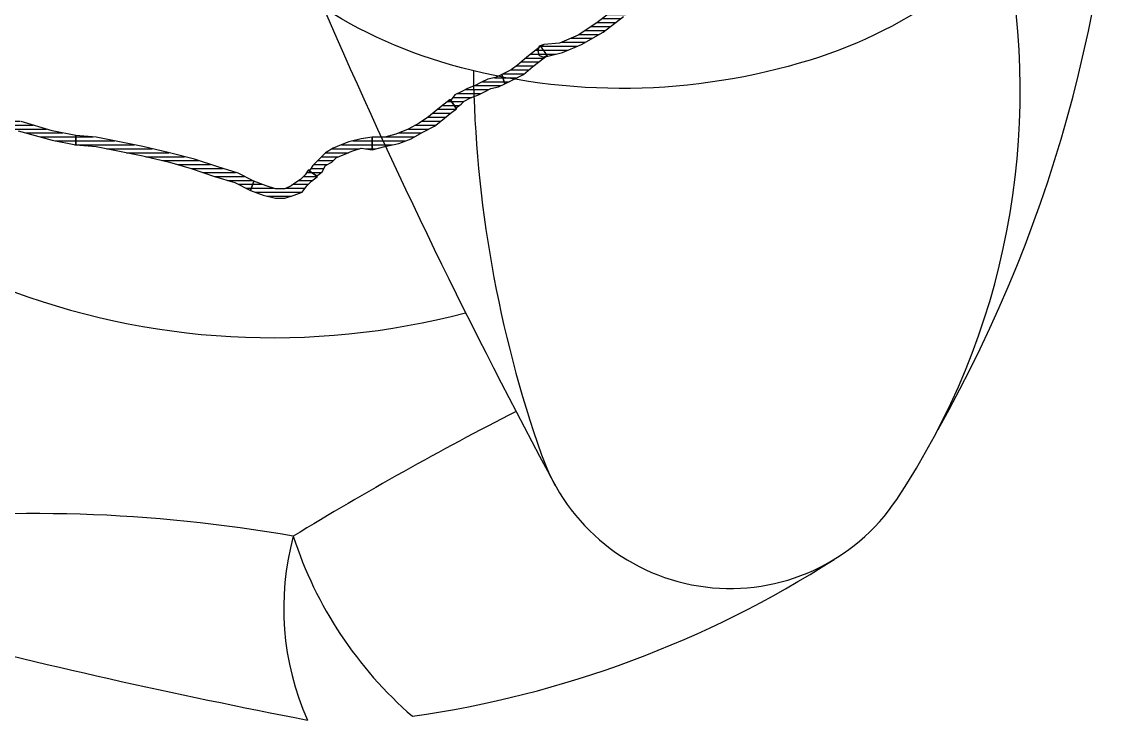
# Model space of a CAD drawing. Header units: millimetres. Extents: x 33350 to 35310, y -217097 to -211540.
# Drawn here: x 34441.02 to 34475.78, y -214573.76 to -214551.64 of the extents above; entities that cross this region are included whole.
import ezdxf

# ---------------------------------------------------------------- set-up
doc = ezdxf.new("R2010")
doc.units = ezdxf.units.MM
doc.header["$LTSCALE"] = 60
doc.header["$MEASUREMENT"] = 0
pattern_1 = [(360, (-5108.51305, -673.59423), (1e-16, 0.125), [25])]

# ---------------------------------------------------------------- blocks, each defined once
blk = doc.blocks.new('by')
at = {"ltscale": 30}
h = blk.add_hatch(dxfattribs=at)
h.set_pattern_fill('DC_LINES', color=256, scale=0.1, style=0)
h.set_pattern_definition(pattern_1)
edge = h.paths.add_edge_path(flags=0)
edge.add_line((6393.778, 2257.095), (6394.175, 2257.244))
edge.add_line((6394.175, 2257.244), (6394.57, 2257.343))
edge.add_line((6394.57, 2257.343), (6394.867, 2257.343))
edge.add_line((6394.867, 2257.343), (6395.164, 2257.244))
edge.add_line((6395.164, 2257.244), (6395.411, 2257.144))
edge.add_line((6395.411, 2257.144), (6395.559, 2256.946))
edge.add_line((6395.559, 2256.946), (6395.708, 2256.797))
edge.add_line((6395.708, 2256.797), (6395.906, 2256.648))
edge.add_line((6395.906, 2256.648), (6395.609, 2256.449))
edge.add_line((6395.609, 2256.449), (6395.509, 2256.598))
edge.add_line((6395.509, 2256.598), (6395.362, 2256.747))
edge.add_line((6395.362, 2256.747), (6395.213, 2256.846))
edge.add_line((6395.213, 2256.846), (6395.064, 2256.946))
edge.add_line((6395.064, 2256.946), (6394.867, 2257.045))
edge.add_line((6394.867, 2257.045), (6394.57, 2257.045))
edge.add_line((6394.57, 2257.045), (6394.273, 2256.946))
edge.add_line((6394.273, 2256.946), (6393.878, 2256.797))
h = blk.add_hatch(dxfattribs=at)
h.set_pattern_fill('DC_LINES', color=256, scale=0.1, style=0)
h.set_pattern_definition(pattern_1)
edge = h.paths.add_edge_path(flags=0)
edge.add_line((6393.778, 2257.095), (6394.175, 2257.244))
edge.add_line((6394.175, 2257.244), (6394.57, 2257.343))
edge.add_line((6394.57, 2257.343), (6394.867, 2257.343))
edge.add_line((6394.867, 2257.343), (6395.164, 2257.244))
edge.add_line((6395.164, 2257.244), (6395.411, 2257.144))
edge.add_line((6395.411, 2257.144), (6395.559, 2256.946))
edge.add_line((6395.559, 2256.946), (6395.708, 2256.797))
edge.add_line((6395.708, 2256.797), (6395.906, 2256.648))
edge.add_line((6395.906, 2256.648), (6395.609, 2256.449))
edge.add_line((6395.609, 2256.449), (6395.509, 2256.598))
edge.add_line((6395.509, 2256.598), (6395.362, 2256.747))
edge.add_line((6395.362, 2256.747), (6395.213, 2256.846))
edge.add_line((6395.213, 2256.846), (6395.064, 2256.946))
edge.add_line((6395.064, 2256.946), (6394.867, 2257.045))
edge.add_line((6394.867, 2257.045), (6394.57, 2257.045))
edge.add_line((6394.57, 2257.045), (6394.273, 2256.946))
edge.add_line((6394.273, 2256.946), (6393.878, 2256.797))
h = blk.add_hatch(dxfattribs=at)
h.set_pattern_fill('DC_LINES', color=256, scale=0.1, style=0)
h.set_pattern_definition(pattern_1)
edge = h.paths.add_edge_path(flags=0)
edge.add_line((6388.237, 2255.654), (6388.881, 2255.704))
edge.add_line((6388.881, 2255.704), (6389.623, 2255.853))
edge.add_line((6389.623, 2255.853), (6390.365, 2256.002))
edge.add_line((6390.365, 2256.002), (6391.206, 2256.201))
edge.add_line((6391.206, 2256.201), (6391.898, 2256.399))
edge.add_line((6391.898, 2256.399), (6392.64, 2256.648))
edge.add_line((6392.64, 2256.648), (6393.284, 2256.846))
edge.add_line((6393.284, 2256.846), (6393.778, 2257.095))
edge.add_line((6393.778, 2257.095), (6393.878, 2256.797))
edge.add_line((6393.878, 2256.797), (6393.383, 2256.548))
edge.add_line((6393.383, 2256.548), (6392.739, 2256.35))
edge.add_line((6392.739, 2256.35), (6391.997, 2256.101))
edge.add_line((6391.997, 2256.101), (6391.206, 2255.903))
edge.add_line((6391.206, 2255.903), (6390.365, 2255.704))
edge.add_line((6390.365, 2255.704), (6389.623, 2255.555))
edge.add_line((6389.623, 2255.555), (6388.881, 2255.406))
edge.add_line((6388.881, 2255.406), (6388.237, 2255.356))
h = blk.add_hatch(dxfattribs=at)
h.set_pattern_fill('DC_LINES', color=256, scale=0.1, style=0)
h.set_pattern_definition(pattern_1)
edge = h.paths.add_edge_path(flags=0)
edge.add_line((6388.237, 2255.654), (6388.881, 2255.704))
edge.add_line((6388.881, 2255.704), (6389.623, 2255.853))
edge.add_line((6389.623, 2255.853), (6390.365, 2256.002))
edge.add_line((6390.365, 2256.002), (6391.206, 2256.201))
edge.add_line((6391.206, 2256.201), (6391.898, 2256.399))
edge.add_line((6391.898, 2256.399), (6392.64, 2256.648))
edge.add_line((6392.64, 2256.648), (6393.284, 2256.846))
edge.add_line((6393.284, 2256.846), (6393.778, 2257.095))
edge.add_line((6393.778, 2257.095), (6393.878, 2256.797))
edge.add_line((6393.878, 2256.797), (6393.383, 2256.548))
edge.add_line((6393.383, 2256.548), (6392.739, 2256.35))
edge.add_line((6392.739, 2256.35), (6391.997, 2256.101))
edge.add_line((6391.997, 2256.101), (6391.206, 2255.903))
edge.add_line((6391.206, 2255.903), (6390.365, 2255.704))
edge.add_line((6390.365, 2255.704), (6389.623, 2255.555))
edge.add_line((6389.623, 2255.555), (6388.881, 2255.406))
edge.add_line((6388.881, 2255.406), (6388.237, 2255.356))
h = blk.add_hatch(dxfattribs=at)
h.set_pattern_fill('DC_LINES', color=256, scale=0.1, style=0)
h.set_pattern_definition(pattern_1)
edge = h.paths.add_edge_path(flags=0)
edge.add_line((6395.906, 2256.648), (6395.856, 2256.648))
edge.add_line((6395.856, 2256.648), (6396.054, 2256.499))
edge.add_line((6396.054, 2256.499), (6396.153, 2256.3))
edge.add_line((6396.153, 2256.3), (6396.351, 2256.201))
edge.add_line((6396.351, 2256.201), (6396.5, 2256.052))
edge.add_line((6396.5, 2256.052), (6396.747, 2255.952))
edge.add_line((6396.747, 2255.952), (6396.994, 2255.853))
edge.add_line((6396.994, 2255.853), (6397.291, 2255.754))
edge.add_line((6397.291, 2255.754), (6397.637, 2255.803))
edge.add_line((6397.637, 2255.803), (6397.637, 2255.406))
edge.add_line((6397.637, 2255.406), (6397.291, 2255.456))
edge.add_line((6397.291, 2255.456), (6396.895, 2255.555))
edge.add_line((6396.895, 2255.555), (6396.648, 2255.654))
edge.add_line((6396.648, 2255.654), (6396.4, 2255.754))
edge.add_line((6396.4, 2255.754), (6396.153, 2255.903))
edge.add_line((6396.153, 2255.903), (6395.955, 2256.101))
edge.add_line((6395.955, 2256.101), (6395.758, 2256.3))
edge.add_line((6395.758, 2256.3), (6395.658, 2256.449))
edge.add_line((6395.658, 2256.449), (6395.609, 2256.449))
h = blk.add_hatch(dxfattribs=at)
h.set_pattern_fill('DC_LINES', color=256, scale=0.1, style=0)
h.set_pattern_definition(pattern_1)
edge = h.paths.add_edge_path(flags=0)
edge.add_line((6395.906, 2256.648), (6395.856, 2256.648))
edge.add_line((6395.856, 2256.648), (6396.054, 2256.499))
edge.add_line((6396.054, 2256.499), (6396.153, 2256.3))
edge.add_line((6396.153, 2256.3), (6396.351, 2256.201))
edge.add_line((6396.351, 2256.201), (6396.5, 2256.052))
edge.add_line((6396.5, 2256.052), (6396.747, 2255.952))
edge.add_line((6396.747, 2255.952), (6396.994, 2255.853))
edge.add_line((6396.994, 2255.853), (6397.291, 2255.754))
edge.add_line((6397.291, 2255.754), (6397.637, 2255.803))
edge.add_line((6397.637, 2255.803), (6397.637, 2255.406))
edge.add_line((6397.637, 2255.406), (6397.291, 2255.456))
edge.add_line((6397.291, 2255.456), (6396.895, 2255.555))
edge.add_line((6396.895, 2255.555), (6396.648, 2255.654))
edge.add_line((6396.648, 2255.654), (6396.4, 2255.754))
edge.add_line((6396.4, 2255.754), (6396.153, 2255.903))
edge.add_line((6396.153, 2255.903), (6395.955, 2256.101))
edge.add_line((6395.955, 2256.101), (6395.758, 2256.3))
edge.add_line((6395.758, 2256.3), (6395.658, 2256.449))
edge.add_line((6395.658, 2256.449), (6395.609, 2256.449))
h = blk.add_hatch(dxfattribs=at)
h.set_pattern_fill('DC_LINES', color=256, scale=0.1, style=0)
h.set_pattern_definition(pattern_1)
edge = h.paths.add_edge_path(flags=0)
edge.add_line((6397.637, 2255.803), (6398.033, 2255.704))
edge.add_line((6398.033, 2255.704), (6398.478, 2255.605))
edge.add_line((6398.478, 2255.605), (6398.874, 2255.456))
edge.add_line((6398.874, 2255.456), (6399.22, 2255.257))
edge.add_line((6399.22, 2255.257), (6399.616, 2255.058))
edge.add_line((6399.616, 2255.058), (6399.864, 2254.859))
edge.add_line((6399.864, 2254.859), (6400.111, 2254.661))
edge.add_line((6400.111, 2254.661), (6400.309, 2254.512))
edge.add_line((6400.309, 2254.512), (6400.111, 2254.214))
edge.add_line((6400.111, 2254.214), (6399.913, 2254.363))
edge.add_line((6399.913, 2254.363), (6399.666, 2254.561))
edge.add_line((6399.666, 2254.561), (6399.419, 2254.76))
edge.add_line((6399.419, 2254.76), (6399.122, 2254.959))
edge.add_line((6399.122, 2254.959), (6398.775, 2255.157))
edge.add_line((6398.775, 2255.157), (6398.38, 2255.306))
edge.add_line((6398.38, 2255.306), (6398.033, 2255.406))
edge.add_line((6398.033, 2255.406), (6397.637, 2255.406))
h = blk.add_hatch(dxfattribs=at)
h.set_pattern_fill('DC_LINES', color=256, scale=0.1, style=0)
h.set_pattern_definition(pattern_1)
edge = h.paths.add_edge_path(flags=0)
edge.add_line((6397.637, 2255.803), (6398.033, 2255.704))
edge.add_line((6398.033, 2255.704), (6398.478, 2255.605))
edge.add_line((6398.478, 2255.605), (6398.874, 2255.456))
edge.add_line((6398.874, 2255.456), (6399.22, 2255.257))
edge.add_line((6399.22, 2255.257), (6399.616, 2255.058))
edge.add_line((6399.616, 2255.058), (6399.864, 2254.859))
edge.add_line((6399.864, 2254.859), (6400.111, 2254.661))
edge.add_line((6400.111, 2254.661), (6400.309, 2254.512))
edge.add_line((6400.309, 2254.512), (6400.111, 2254.214))
edge.add_line((6400.111, 2254.214), (6399.913, 2254.363))
edge.add_line((6399.913, 2254.363), (6399.666, 2254.561))
edge.add_line((6399.666, 2254.561), (6399.419, 2254.76))
edge.add_line((6399.419, 2254.76), (6399.122, 2254.959))
edge.add_line((6399.122, 2254.959), (6398.775, 2255.157))
edge.add_line((6398.775, 2255.157), (6398.38, 2255.306))
edge.add_line((6398.38, 2255.306), (6398.033, 2255.406))
edge.add_line((6398.033, 2255.406), (6397.637, 2255.406))
h = blk.add_hatch(dxfattribs=at)
h.set_pattern_fill('DC_LINES', color=256, scale=0.1, style=0)
h.set_pattern_definition(pattern_1)
edge = h.paths.add_edge_path(flags=0)
edge.add_line((6380.321, 2252.574), (6380.371, 2252.674))
edge.add_line((6380.371, 2252.674), (6380.865, 2253.021))
edge.add_line((6380.865, 2253.021), (6381.707, 2253.419))
edge.add_line((6381.707, 2253.419), (6382.745, 2253.916))
edge.add_line((6382.745, 2253.916), (6383.982, 2254.363))
edge.add_line((6383.982, 2254.363), (6385.219, 2254.81))
edge.add_line((6385.219, 2254.81), (6386.407, 2255.207))
edge.add_line((6386.407, 2255.207), (6387.495, 2255.505))
edge.add_line((6387.495, 2255.505), (6388.237, 2255.654))
edge.add_line((6388.237, 2255.654), (6388.237, 2255.356))
edge.add_line((6388.237, 2255.356), (6387.495, 2255.207))
edge.add_line((6387.495, 2255.207), (6386.506, 2254.909))
edge.add_line((6386.506, 2254.909), (6385.318, 2254.512))
edge.add_line((6385.318, 2254.512), (6384.081, 2254.065))
edge.add_line((6384.081, 2254.065), (6382.844, 2253.618))
edge.add_line((6382.844, 2253.618), (6381.805, 2253.121))
edge.add_line((6381.805, 2253.121), (6380.965, 2252.723))
edge.add_line((6380.965, 2252.723), (6380.568, 2252.475))
edge.add_line((6380.568, 2252.475), (6380.618, 2252.574))
edge.add_line((6380.618, 2252.574), (6380.568, 2252.475))
edge.add_line((6380.568, 2252.475), (6380.469, 2252.425))
edge.add_line((6380.469, 2252.425), (6380.42, 2252.475))
edge.add_line((6380.42, 2252.475), (6380.371, 2252.574))
edge.add_line((6380.371, 2252.574), (6380.371, 2252.674))
h = blk.add_hatch(dxfattribs=at)
h.set_pattern_fill('DC_LINES', color=256, scale=0.1, style=0)
h.set_pattern_definition(pattern_1)
edge = h.paths.add_edge_path(flags=0)
edge.add_line((6380.321, 2252.574), (6380.371, 2252.674))
edge.add_line((6380.371, 2252.674), (6380.865, 2253.021))
edge.add_line((6380.865, 2253.021), (6381.707, 2253.419))
edge.add_line((6381.707, 2253.419), (6382.745, 2253.916))
edge.add_line((6382.745, 2253.916), (6383.982, 2254.363))
edge.add_line((6383.982, 2254.363), (6385.219, 2254.81))
edge.add_line((6385.219, 2254.81), (6386.407, 2255.207))
edge.add_line((6386.407, 2255.207), (6387.495, 2255.505))
edge.add_line((6387.495, 2255.505), (6388.237, 2255.654))
edge.add_line((6388.237, 2255.654), (6388.237, 2255.356))
edge.add_line((6388.237, 2255.356), (6387.495, 2255.207))
edge.add_line((6387.495, 2255.207), (6386.506, 2254.909))
edge.add_line((6386.506, 2254.909), (6385.318, 2254.512))
edge.add_line((6385.318, 2254.512), (6384.081, 2254.065))
edge.add_line((6384.081, 2254.065), (6382.844, 2253.618))
edge.add_line((6382.844, 2253.618), (6381.805, 2253.121))
edge.add_line((6381.805, 2253.121), (6380.965, 2252.723))
edge.add_line((6380.965, 2252.723), (6380.568, 2252.475))
edge.add_line((6380.568, 2252.475), (6380.618, 2252.574))
edge.add_line((6380.618, 2252.574), (6380.568, 2252.475))
edge.add_line((6380.568, 2252.475), (6380.469, 2252.425))
edge.add_line((6380.469, 2252.425), (6380.42, 2252.475))
edge.add_line((6380.42, 2252.475), (6380.371, 2252.574))
edge.add_line((6380.371, 2252.574), (6380.371, 2252.674))
h = blk.add_hatch(dxfattribs=at)
h.set_pattern_fill('DC_LINES', color=256, scale=0.1, style=0)
h.set_pattern_definition(pattern_1)
edge = h.paths.add_edge_path(flags=0)
edge.add_line((6400.309, 2254.512), (6400.309, 2254.462))
edge.add_line((6400.309, 2254.462), (6400.458, 2254.363))
edge.add_line((6400.458, 2254.363), (6400.556, 2254.263))
edge.add_line((6400.556, 2254.263), (6400.755, 2254.164))
edge.add_line((6400.755, 2254.164), (6401.002, 2254.065))
edge.add_line((6401.002, 2254.065), (6401.2, 2253.965))
edge.add_line((6401.2, 2253.965), (6401.397, 2253.866))
edge.add_line((6401.397, 2253.866), (6401.645, 2253.816))
edge.add_line((6401.645, 2253.816), (6401.843, 2253.717))
edge.add_line((6401.843, 2253.717), (6401.744, 2253.419))
edge.add_line((6401.744, 2253.419), (6401.546, 2253.518))
edge.add_line((6401.546, 2253.518), (6401.299, 2253.568))
edge.add_line((6401.299, 2253.568), (6401.1, 2253.667))
edge.add_line((6401.1, 2253.667), (6400.903, 2253.767))
edge.add_line((6400.903, 2253.767), (6400.655, 2253.866))
edge.add_line((6400.655, 2253.866), (6400.458, 2253.965))
edge.add_line((6400.458, 2253.965), (6400.259, 2254.065))
edge.add_line((6400.259, 2254.065), (6400.111, 2254.263))
edge.add_line((6400.111, 2254.263), (6400.111, 2254.214))
h = blk.add_hatch(dxfattribs=at)
h.set_pattern_fill('DC_LINES', color=256, scale=0.1, style=0)
h.set_pattern_definition(pattern_1)
edge = h.paths.add_edge_path(flags=0)
edge.add_line((6400.309, 2254.512), (6400.309, 2254.462))
edge.add_line((6400.309, 2254.462), (6400.458, 2254.363))
edge.add_line((6400.458, 2254.363), (6400.556, 2254.263))
edge.add_line((6400.556, 2254.263), (6400.755, 2254.164))
edge.add_line((6400.755, 2254.164), (6401.002, 2254.065))
edge.add_line((6401.002, 2254.065), (6401.2, 2253.965))
edge.add_line((6401.2, 2253.965), (6401.397, 2253.866))
edge.add_line((6401.397, 2253.866), (6401.645, 2253.816))
edge.add_line((6401.645, 2253.816), (6401.843, 2253.717))
edge.add_line((6401.843, 2253.717), (6401.744, 2253.419))
edge.add_line((6401.744, 2253.419), (6401.546, 2253.518))
edge.add_line((6401.546, 2253.518), (6401.299, 2253.568))
edge.add_line((6401.299, 2253.568), (6401.1, 2253.667))
edge.add_line((6401.1, 2253.667), (6400.903, 2253.767))
edge.add_line((6400.903, 2253.767), (6400.655, 2253.866))
edge.add_line((6400.655, 2253.866), (6400.458, 2253.965))
edge.add_line((6400.458, 2253.965), (6400.259, 2254.065))
edge.add_line((6400.259, 2254.065), (6400.111, 2254.263))
edge.add_line((6400.111, 2254.263), (6400.111, 2254.214))
h = blk.add_hatch(dxfattribs=at)
h.set_pattern_fill('DC_LINES', color=256, scale=0.1, style=0)
h.set_pattern_definition(pattern_1)
edge = h.paths.add_edge_path(flags=0)
edge.add_line((6401.843, 2253.717), (6402.139, 2253.568))
edge.add_line((6402.139, 2253.568), (6402.436, 2253.419))
edge.add_line((6402.436, 2253.419), (6402.733, 2253.17))
edge.add_line((6402.733, 2253.17), (6403.178, 2252.823))
edge.add_line((6403.178, 2252.823), (6402.98, 2252.525))
edge.add_line((6402.98, 2252.525), (6402.535, 2252.872))
edge.add_line((6402.535, 2252.872), (6402.239, 2253.121))
edge.add_line((6402.239, 2253.121), (6402.041, 2253.27))
edge.add_line((6402.041, 2253.27), (6401.744, 2253.419))
h = blk.add_hatch(dxfattribs=at)
h.set_pattern_fill('DC_LINES', color=256, scale=0.1, style=0)
h.set_pattern_definition(pattern_1)
edge = h.paths.add_edge_path(flags=0)
edge.add_line((6401.843, 2253.717), (6402.139, 2253.568))
edge.add_line((6402.139, 2253.568), (6402.436, 2253.419))
edge.add_line((6402.436, 2253.419), (6402.733, 2253.17))
edge.add_line((6402.733, 2253.17), (6403.178, 2252.823))
edge.add_line((6403.178, 2252.823), (6402.98, 2252.525))
edge.add_line((6402.98, 2252.525), (6402.535, 2252.872))
edge.add_line((6402.535, 2252.872), (6402.239, 2253.121))
edge.add_line((6402.239, 2253.121), (6402.041, 2253.27))
edge.add_line((6402.041, 2253.27), (6401.744, 2253.419))
h = blk.add_hatch(dxfattribs=at)
h.set_pattern_fill('DC_LINES', color=256, scale=0.1, style=0)
h.set_pattern_definition(pattern_1)
edge = h.paths.add_edge_path(flags=0)
edge.add_line((6403.178, 2252.823), (6403.08, 2252.872))
edge.add_line((6403.08, 2252.872), (6403.674, 2252.723))
edge.add_line((6403.674, 2252.723), (6404.267, 2252.475))
edge.add_line((6404.267, 2252.475), (6404.96, 2252.078))
edge.add_line((6404.96, 2252.078), (6405.603, 2251.581))
edge.add_line((6405.603, 2251.581), (6406.197, 2251.035))
edge.add_line((6406.197, 2251.035), (6406.741, 2250.488))
edge.add_line((6406.741, 2250.488), (6407.235, 2250.041))
edge.add_line((6407.235, 2250.041), (6407.632, 2249.644))
edge.add_line((6407.632, 2249.644), (6407.335, 2249.445))
edge.add_line((6407.335, 2249.445), (6407.038, 2249.842))
edge.add_line((6407.038, 2249.842), (6406.543, 2250.289))
edge.add_line((6406.543, 2250.289), (6405.999, 2250.836))
edge.add_line((6405.999, 2250.836), (6405.405, 2251.283))
edge.add_line((6405.405, 2251.283), (6404.761, 2251.78))
edge.add_line((6404.761, 2251.78), (6404.168, 2252.177))
edge.add_line((6404.168, 2252.177), (6403.574, 2252.425))
edge.add_line((6403.574, 2252.425), (6403.08, 2252.475))
edge.add_line((6403.08, 2252.475), (6402.98, 2252.525))
edge.add_line((6402.98, 2252.525), (6403.08, 2252.475))
edge.add_line((6403.08, 2252.475), (6402.931, 2252.525))
edge.add_line((6402.931, 2252.525), (6402.882, 2252.674))
edge.add_line((6402.882, 2252.674), (6402.931, 2252.823))
edge.add_line((6402.931, 2252.823), (6403.08, 2252.872))
h = blk.add_hatch(dxfattribs=at)
h.set_pattern_fill('DC_LINES', color=256, scale=0.1, style=0)
h.set_pattern_definition(pattern_1)
edge = h.paths.add_edge_path(flags=0)
edge.add_line((6403.178, 2252.823), (6403.08, 2252.872))
edge.add_line((6403.08, 2252.872), (6403.674, 2252.723))
edge.add_line((6403.674, 2252.723), (6404.267, 2252.475))
edge.add_line((6404.267, 2252.475), (6404.96, 2252.078))
edge.add_line((6404.96, 2252.078), (6405.603, 2251.581))
edge.add_line((6405.603, 2251.581), (6406.197, 2251.035))
edge.add_line((6406.197, 2251.035), (6406.741, 2250.488))
edge.add_line((6406.741, 2250.488), (6407.235, 2250.041))
edge.add_line((6407.235, 2250.041), (6407.632, 2249.644))
edge.add_line((6407.632, 2249.644), (6407.335, 2249.445))
edge.add_line((6407.335, 2249.445), (6407.038, 2249.842))
edge.add_line((6407.038, 2249.842), (6406.543, 2250.289))
edge.add_line((6406.543, 2250.289), (6405.999, 2250.836))
edge.add_line((6405.999, 2250.836), (6405.405, 2251.283))
edge.add_line((6405.405, 2251.283), (6404.761, 2251.78))
edge.add_line((6404.761, 2251.78), (6404.168, 2252.177))
edge.add_line((6404.168, 2252.177), (6403.574, 2252.425))
edge.add_line((6403.574, 2252.425), (6403.08, 2252.475))
edge.add_line((6403.08, 2252.475), (6402.98, 2252.525))
edge.add_line((6402.98, 2252.525), (6403.08, 2252.475))
edge.add_line((6403.08, 2252.475), (6402.931, 2252.525))
edge.add_line((6402.931, 2252.525), (6402.882, 2252.674))
edge.add_line((6402.882, 2252.674), (6402.931, 2252.823))
edge.add_line((6402.931, 2252.823), (6403.08, 2252.872))
for p, q in [((6393.778, 2257.095, -4.505), (6394.175, 2257.244, -4.505)), ((6393.778, 2257.095, -4.505), (6394.175, 2257.244, -4.505)), ((6394.175, 2257.244, -4.505), (6394.57, 2257.343, -4.505)), ((6394.175, 2257.244, -4.505), (6394.57, 2257.343, -4.505)), ((6394.57, 2257.343, -4.505), (6394.867, 2257.343, -4.505)), ((6394.57, 2257.343, -4.505), (6394.867, 2257.343, -4.505)), ((6394.867, 2257.343, -4.505), (6395.164, 2257.244, -4.505)), ((6394.867, 2257.343, -4.505), (6395.164, 2257.244, -4.505)), ((6395.164, 2257.244, -4.505), (6395.411, 2257.144, -4.505)), ((6395.164, 2257.244, -4.505), (6395.411, 2257.144, -4.505)), ((6395.411, 2257.144, -4.505), (6395.559, 2256.946, -4.505)), ((6395.411, 2257.144, -4.505), (6395.559, 2256.946, -4.505)), ((6392.64, 2256.648, -4.505), (6393.284, 2256.846, -4.505)), ((6392.64, 2256.648, -4.505), (6393.284, 2256.846, -4.505)), ((6393.284, 2256.846, -4.505), (6393.778, 2257.095, -4.505)), ((6393.284, 2256.846, -4.505), (6393.778, 2257.095, -4.505)), ((6393.878, 2256.797, -4.505), (6393.383, 2256.548, -4.505)), ((6393.878, 2256.797, -4.505), (6393.383, 2256.548, -4.505)), ((6393.778, 2257.095, -4.505), (6393.878, 2256.797, -4.505)), ((6393.778, 2257.095, -4.505), (6393.878, 2256.797, -4.505)), ((6393.778, 2257.095, -4.505), (6393.778, 2257.095, -4.505)), ((6393.878, 2256.797, -4.505), (6393.778, 2257.095, -4.505)), ((6393.778, 2257.095, -4.505), (6393.778, 2257.095, -4.505)), ((6393.778, 2257.095, -4.505), (6393.778, 2257.095, -4.505)), ((6393.878, 2256.797, -4.505), (6393.778, 2257.095, -4.505)), ((6393.778, 2257.095, -4.505), (6393.778, 2257.095, -4.505)), ((6394.273, 2256.946, -4.505), (6393.878, 2256.797, -4.505)), ((6394.273, 2256.946, -4.505), (6393.878, 2256.797, -4.505)), ((6393.878, 2256.797, -4.505), (6393.878, 2256.797, -4.505)), ((6393.878, 2256.797, -4.505), (6393.878, 2256.797, -4.505)), ((6394.57, 2257.045, -4.505), (6394.273, 2256.946, -4.505)), ((6394.57, 2257.045, -4.505), (6394.273, 2256.946, -4.505)), ((6394.867, 2257.045, -4.505), (6394.57, 2257.045, -4.505)), ((6394.867, 2257.045, -4.505), (6394.57, 2257.045, -4.505)), ((6395.064, 2256.946, -4.505), (6394.867, 2257.045, -4.505)), ((6395.064, 2256.946, -4.505), (6394.867, 2257.045, -4.505)), ((6395.213, 2256.846, -4.505), (6395.064, 2256.946, -4.505)), ((6395.213, 2256.846, -4.505), (6395.064, 2256.946, -4.505)), ((6395.362, 2256.747, -4.505), (6395.213, 2256.846, -4.505)), ((6395.362, 2256.747, -4.505), (6395.213, 2256.846, -4.505)), ((6395.559, 2256.946, -4.505), (6395.708, 2256.797, -4.505)), ((6395.559, 2256.946, -4.505), (6395.708, 2256.797, -4.505)), ((6395.708, 2256.797, -4.505), (6395.906, 2256.648, -4.505)), ((6395.708, 2256.797, -4.505), (6395.906, 2256.648, -4.505)), ((6391.898, 2256.399, -4.505), (6392.64, 2256.648, -4.505)), ((6391.898, 2256.399, -4.505), (6392.64, 2256.648, -4.505)), ((6393.383, 2256.548, -4.505), (6392.739, 2256.35, -4.505)), ((6393.383, 2256.548, -4.505), (6392.739, 2256.35, -4.505)), ((6395.509, 2256.598, -4.505), (6395.362, 2256.747, -4.505)), ((6395.509, 2256.598, -4.505), (6395.362, 2256.747, -4.505)), ((6395.609, 2256.449, -4.505), (6395.509, 2256.598, -4.505)), ((6395.609, 2256.449, -4.505), (6395.509, 2256.598, -4.505)), ((6395.906, 2256.648, -4.505), (6395.609, 2256.449, -4.505)), ((6395.906, 2256.648, -4.505), (6395.609, 2256.449, -4.505)), ((6395.609, 2256.449, -4.505), (6395.906, 2256.648, -4.505)), ((6395.609, 2256.449, -4.505), (6395.906, 2256.648, -4.505)), ((6395.658, 2256.449, -4.505), (6395.609, 2256.449, -4.505)), ((6395.658, 2256.449, -4.505), (6395.609, 2256.449, -4.505)), ((6395.758, 2256.3, -4.505), (6395.658, 2256.449, -4.505)), ((6395.758, 2256.3, -4.505), (6395.658, 2256.449, -4.505)), ((6395.906, 2256.648, -4.505), (6395.856, 2256.648, -4.505)), ((6395.856, 2256.648, -4.505), (6396.054, 2256.499, -4.505)), ((6395.906, 2256.648, -4.505), (6395.856, 2256.648, -4.505)), ((6395.856, 2256.648, -4.505), (6396.054, 2256.499, -4.505)), ((6395.906, 2256.648, -4.505), (6395.906, 2256.648, -4.505)), ((6395.906, 2256.648, -4.505), (6395.906, 2256.648, -4.505)), ((6396.054, 2256.499, -4.505), (6396.153, 2256.3, -4.505)), ((6396.054, 2256.499, -4.505), (6396.153, 2256.3, -4.505)), ((6390.365, 2256.002, -4.505), (6391.206, 2256.201, -4.505)), ((6390.365, 2256.002, -4.505), (6391.206, 2256.201, -4.505)), ((6391.206, 2256.201, -4.505), (6391.898, 2256.399, -4.505)), ((6391.206, 2256.201, -4.505), (6391.898, 2256.399, -4.505)), ((6391.997, 2256.101, -4.505), (6391.206, 2255.903, -4.505)), ((6391.997, 2256.101, -4.505), (6391.206, 2255.903, -4.505)), ((6392.739, 2256.35, -4.505), (6391.997, 2256.101, -4.505)), ((6392.739, 2256.35, -4.505), (6391.997, 2256.101, -4.505)), ((6395.955, 2256.101, -4.505), (6395.758, 2256.3, -4.505)), ((6395.955, 2256.101, -4.505), (6395.758, 2256.3, -4.505)), ((6396.153, 2255.903, -4.505), (6395.955, 2256.101, -4.505)), ((6396.153, 2255.903, -4.505), (6395.955, 2256.101, -4.505)), ((6396.153, 2256.3, -4.505), (6396.351, 2256.201, -4.505)), ((6396.153, 2256.3, -4.505), (6396.351, 2256.201, -4.505)), ((6396.351, 2256.201, -4.505), (6396.5, 2256.052, -4.505)), ((6396.351, 2256.201, -4.505), (6396.5, 2256.052, -4.505)), ((6388.881, 2255.704, -4.505), (6389.623, 2255.853, -4.505)), ((6388.881, 2255.704, -4.505), (6389.623, 2255.853, -4.505)), ((6389.623, 2255.853, -4.505), (6390.365, 2256.002, -4.505)), ((6389.623, 2255.853, -4.505), (6390.365, 2256.002, -4.505)), ((6391.206, 2255.903, -4.505), (6390.365, 2255.704, -4.505)), ((6391.206, 2255.903, -4.505), (6390.365, 2255.704, -4.505)), ((6396.4, 2255.754, -4.505), (6396.153, 2255.903, -4.505)), ((6396.4, 2255.754, -4.505), (6396.153, 2255.903, -4.505)), ((6396.648, 2255.654, -4.505), (6396.4, 2255.754, -4.505)), ((6396.648, 2255.654, -4.505), (6396.4, 2255.754, -4.505)), ((6396.5, 2256.052, -4.505), (6396.747, 2255.952, -4.505)), ((6396.5, 2256.052, -4.505), (6396.747, 2255.952, -4.505)), ((6396.747, 2255.952, -4.505), (6396.994, 2255.853, -4.505)), ((6396.747, 2255.952, -4.505), (6396.994, 2255.853, -4.505)), ((6396.994, 2255.853, -4.505), (6397.291, 2255.754, -4.505)), ((6396.994, 2255.853, -4.505), (6397.291, 2255.754, -4.505)), ((6397.291, 2255.754, -4.505), (6397.637, 2255.803, -4.505)), ((6397.291, 2255.754, -4.505), (6397.637, 2255.803, -4.505)), ((6397.637, 2255.803, -4.505), (6397.637, 2255.803, -4.505)), ((6397.637, 2255.803, -4.505), (6398.033, 2255.704, -4.505)), ((6397.637, 2255.406, -4.505), (6397.637, 2255.803, -4.505)), ((6397.637, 2255.803, -4.505), (6397.637, 2255.803, -4.505)), ((6397.637, 2255.803, -4.505), (6397.637, 2255.803, -4.505)), ((6397.637, 2255.803, -4.505), (6398.033, 2255.704, -4.505)), ((6397.637, 2255.406, -4.505), (6397.637, 2255.803, -4.505)), ((6397.637, 2255.803, -4.505), (6397.637, 2255.803, -4.505)), ((6397.637, 2255.803, -4.505), (6397.637, 2255.406, -4.505)), ((6397.637, 2255.803, -4.505), (6397.637, 2255.406, -4.505)), ((6386.407, 2255.207, -4.505), (6387.495, 2255.505, -4.505)), ((6386.407, 2255.207, -4.505), (6387.495, 2255.505, -4.505)), ((6387.495, 2255.505, -4.505), (6388.237, 2255.654, -4.505)), ((6387.495, 2255.505, -4.505), (6388.237, 2255.654, -4.505)), ((6388.237, 2255.654, -4.505), (6388.881, 2255.704, -4.505)), ((6388.237, 2255.654, -4.505), (6388.881, 2255.704, -4.505)), ((6388.237, 2255.654, -4.505), (6388.237, 2255.356, -4.505)), ((6388.237, 2255.654, -4.505), (6388.237, 2255.356, -4.505)), ((6388.237, 2255.654, -4.505), (6388.237, 2255.654, -4.505)), ((6388.237, 2255.356, -4.505), (6388.237, 2255.654, -4.505)), ((6388.237, 2255.654, -4.505), (6388.237, 2255.654, -4.505)), ((6388.237, 2255.654, -4.505), (6388.237, 2255.654, -4.505)), ((6388.237, 2255.356, -4.505), (6388.237, 2255.654, -4.505)), ((6388.237, 2255.654, -4.505), (6388.237, 2255.654, -4.505)), ((6388.881, 2255.406, -4.505), (6388.237, 2255.356, -4.505)), ((6388.881, 2255.406, -4.505), (6388.237, 2255.356, -4.505)), ((6389.623, 2255.555, -4.505), (6388.881, 2255.406, -4.505)), ((6389.623, 2255.555, -4.505), (6388.881, 2255.406, -4.505)), ((6390.365, 2255.704, -4.505), (6389.623, 2255.555, -4.505)), ((6390.365, 2255.704, -4.505), (6389.623, 2255.555, -4.505)), ((6396.895, 2255.555, -4.505), (6396.648, 2255.654, -4.505)), ((6396.895, 2255.555, -4.505), (6396.648, 2255.654, -4.505)), ((6397.291, 2255.456, -4.505), (6396.895, 2255.555, -4.505)), ((6397.291, 2255.456, -4.505), (6396.895, 2255.555, -4.505)), ((6397.637, 2255.406, -4.505), (6397.291, 2255.456, -4.505)), ((6397.637, 2255.406, -4.505), (6397.291, 2255.456, -4.505)), ((6398.033, 2255.406, -4.505), (6397.637, 2255.406, -4.505)), ((6397.637, 2255.406, -4.505), (6397.637, 2255.406, -4.505)), ((6398.033, 2255.406, -4.505), (6397.637, 2255.406, -4.505)), ((6397.637, 2255.406, -4.505), (6397.637, 2255.406, -4.505)), ((6398.033, 2255.704, -4.505), (6398.478, 2255.605, -4.505)), ((6398.033, 2255.704, -4.505), (6398.478, 2255.605, -4.505)), ((6398.38, 2255.306, -4.505), (6398.033, 2255.406, -4.505)), ((6398.38, 2255.306, -4.505), (6398.033, 2255.406, -4.505)), ((6398.478, 2255.605, -4.505), (6398.874, 2255.456, -4.505)), ((6398.478, 2255.605, -4.505), (6398.874, 2255.456, -4.505)), ((6398.874, 2255.456, -4.505), (6399.22, 2255.257, -4.505)), ((6398.874, 2255.456, -4.505), (6399.22, 2255.257, -4.505)), ((6387.495, 2255.207, -4.505), (6386.506, 2254.909, -4.505)), ((6387.495, 2255.207, -4.505), (6386.506, 2254.909, -4.505)), ((6388.237, 2255.356, -4.505), (6387.495, 2255.207, -4.505)), ((6388.237, 2255.356, -4.505), (6387.495, 2255.207, -4.505)), ((6388.237, 2255.356, -4.505), (6388.237, 2255.356, -4.505)), ((6388.237, 2255.356, -4.505), (6388.237, 2255.356, -4.505)), ((6398.775, 2255.157, -4.505), (6398.38, 2255.306, -4.505)), ((6398.775, 2255.157, -4.505), (6398.38, 2255.306, -4.505)), ((6399.122, 2254.959, -4.505), (6398.775, 2255.157, -4.505)), ((6399.122, 2254.959, -4.505), (6398.775, 2255.157, -4.505)), ((6399.22, 2255.257, -4.505), (6399.616, 2255.058, -4.505)), ((6399.22, 2255.257, -4.505), (6399.616, 2255.058, -4.505)), ((6399.616, 2255.058, -4.505), (6399.864, 2254.859, -4.505)), ((6399.616, 2255.058, -4.505), (6399.864, 2254.859, -4.505)), ((6399.419, 2254.76, -4.505), (6399.122, 2254.959, -4.505)), ((6399.419, 2254.76, -4.505), (6399.122, 2254.959, -4.505)), ((6399.666, 2254.561, -4.505), (6399.419, 2254.76, -4.505)), ((6399.666, 2254.561, -4.505), (6399.419, 2254.76, -4.505)), ((6399.864, 2254.859, -4.505), (6400.111, 2254.661, -4.505)), ((6399.864, 2254.859, -4.505), (6400.111, 2254.661, -4.505)), ((6399.913, 2254.363, -4.505), (6399.666, 2254.561, -4.505)), ((6399.913, 2254.363, -4.505), (6399.666, 2254.561, -4.505)), ((6400.111, 2254.214, -4.505), (6399.913, 2254.363, -4.505)), ((6400.111, 2254.214, -4.505), (6399.913, 2254.363, -4.505)), ((6400.111, 2254.661, -4.505), (6400.309, 2254.512, -4.505)), ((6400.111, 2254.661, -4.505), (6400.309, 2254.512, -4.505)), ((6400.111, 2254.214, -4.505), (6400.309, 2254.512, -4.505)), ((6400.111, 2254.214, -4.505), (6400.309, 2254.512, -4.505)), ((6400.309, 2254.512, -4.505), (6400.111, 2254.214, -4.505)), ((6400.309, 2254.512, -4.505), (6400.111, 2254.214, -4.505)), ((6400.309, 2254.512, -4.505), (6400.309, 2254.462, -4.505)), ((6400.309, 2254.512, -4.505), (6400.309, 2254.512, -4.505)), ((6400.309, 2254.512, -4.505), (6400.309, 2254.462, -4.505)), ((6400.309, 2254.512, -4.505), (6400.309, 2254.512, -4.505)), ((6400.309, 2254.462, -4.505), (6400.458, 2254.363, -4.505)), ((6400.309, 2254.462, -4.505), (6400.458, 2254.363, -4.505)), ((6400.458, 2254.363, -4.505), (6400.556, 2254.263, -4.505)), ((6400.458, 2254.363, -4.505), (6400.556, 2254.263, -4.505)), ((6400.259, 2254.065, -4.505), (6400.111, 2254.263, -4.505)), ((6400.111, 2254.263, -4.505), (6400.111, 2254.214, -4.505)), ((6400.259, 2254.065, -4.505), (6400.111, 2254.263, -4.505)), ((6400.111, 2254.263, -4.505), (6400.111, 2254.214, -4.505)), ((6400.458, 2253.965, -4.505), (6400.259, 2254.065, -4.505)), ((6400.458, 2253.965, -4.505), (6400.259, 2254.065, -4.505)), ((6400.556, 2254.263, -4.505), (6400.755, 2254.164, -4.505)), ((6400.556, 2254.263, -4.505), (6400.755, 2254.164, -4.505)), ((6400.755, 2254.164, -4.505), (6401.002, 2254.065, -4.505)), ((6400.755, 2254.164, -4.505), (6401.002, 2254.065, -4.505)), ((6401.002, 2254.065, -4.505), (6401.2, 2253.965, -4.505)), ((6401.002, 2254.065, -4.505), (6401.2, 2253.965, -4.505)), ((6400.655, 2253.866, -4.505), (6400.458, 2253.965, -4.505)), ((6400.655, 2253.866, -4.505), (6400.458, 2253.965, -4.505)), ((6400.903, 2253.767, -4.505), (6400.655, 2253.866, -4.505)), ((6400.903, 2253.767, -4.505), (6400.655, 2253.866, -4.505)), ((6401.1, 2253.667, -4.505), (6400.903, 2253.767, -4.505)), ((6401.1, 2253.667, -4.505), (6400.903, 2253.767, -4.505)), ((6401.299, 2253.568, -4.505), (6401.1, 2253.667, -4.505)), ((6401.299, 2253.568, -4.505), (6401.1, 2253.667, -4.505)), ((6401.2, 2253.965, -4.505), (6401.397, 2253.866, -4.505)), ((6401.2, 2253.965, -4.505), (6401.397, 2253.866, -4.505)), ((6401.397, 2253.866, -4.505), (6401.645, 2253.816, -4.505)), ((6401.397, 2253.866, -4.505), (6401.645, 2253.816, -4.505)), ((6401.645, 2253.816, -4.505), (6401.843, 2253.717, -4.505)), ((6401.645, 2253.816, -4.505), (6401.843, 2253.717, -4.505)), ((6401.843, 2253.717, -4.505), (6401.744, 2253.419, -4.505)), ((6401.843, 2253.717, -4.505), (6401.744, 2253.419, -4.505)), ((6401.744, 2253.419, -4.505), (6401.843, 2253.717, -4.505)), ((6401.744, 2253.419, -4.505), (6401.843, 2253.717, -4.505)), ((6401.843, 2253.717, -4.505), (6401.843, 2253.717, -4.505)), ((6401.843, 2253.717, -4.505), (6402.139, 2253.568, -4.505)), ((6401.843, 2253.717, -4.505), (6401.843, 2253.717, -4.505)), ((6401.843, 2253.717, -4.505), (6401.843, 2253.717, -4.505)), ((6401.843, 2253.717, -4.505), (6402.139, 2253.568, -4.505)), ((6401.843, 2253.717, -4.505), (6401.843, 2253.717, -4.505)), ((6401.546, 2253.518, -4.505), (6401.299, 2253.568, -4.505)), ((6401.546, 2253.518, -4.505), (6401.299, 2253.568, -4.505)), ((6401.744, 2253.419, -4.505), (6401.546, 2253.518, -4.505)), ((6401.744, 2253.419, -4.505), (6401.546, 2253.518, -4.505)), ((6402.041, 2253.27, -4.505), (6401.744, 2253.419, -4.505)), ((6401.744, 2253.419, -4.505), (6401.744, 2253.419, -4.505)), ((6402.041, 2253.27, -4.505), (6401.744, 2253.419, -4.505)), ((6401.744, 2253.419, -4.505), (6401.744, 2253.419, -4.505)), ((6402.139, 2253.568, -4.505), (6402.436, 2253.419, -4.505)), ((6402.139, 2253.568, -4.505), (6402.436, 2253.419, -4.505)), ((6402.436, 2253.419, -4.505), (6402.733, 2253.17, -4.505)), ((6402.436, 2253.419, -4.505), (6402.733, 2253.17, -4.505)), ((6402.239, 2253.121, -4.505), (6402.041, 2253.27, -4.505)), ((6402.239, 2253.121, -4.505), (6402.041, 2253.27, -4.505)), ((6402.535, 2252.872, -4.505), (6402.239, 2253.121, -4.505)), ((6402.535, 2252.872, -4.505), (6402.239, 2253.121, -4.505)), ((6402.733, 2253.17, -4.505), (6403.178, 2252.823, -4.505)), ((6402.733, 2253.17, -4.505), (6403.178, 2252.823, -4.505)), ((6402.98, 2252.525, -4.505), (6402.535, 2252.872, -4.505)), ((6402.98, 2252.525, -4.505), (6402.535, 2252.872, -4.505)), ((6402.882, 2252.674, -4.505), (6402.931, 2252.823, -4.505)), ((6402.882, 2252.674, -4.505), (6402.931, 2252.823, -4.505)), ((6402.931, 2252.525, -4.505), (6402.882, 2252.674, -4.505)), ((6402.931, 2252.525, -4.505), (6402.882, 2252.674, -4.505)), ((6402.931, 2252.823, -4.505), (6403.08, 2252.872, -4.505)), ((6402.931, 2252.823, -4.505), (6403.08, 2252.872, -4.505)), ((6403.178, 2252.823, -4.505), (6402.98, 2252.525, -4.505)), ((6403.178, 2252.823, -4.505), (6402.98, 2252.525, -4.505)), ((6403.178, 2252.823, -4.505), (6403.08, 2252.872, -4.505)), ((6403.08, 2252.872, -4.505), (6403.674, 2252.723, -4.505)), ((6403.08, 2252.872, -4.505), (6403.178, 2252.823, -4.505)), ((6403.178, 2252.823, -4.505), (6403.08, 2252.872, -4.505)), ((6403.08, 2252.872, -4.505), (6403.674, 2252.723, -4.505)), ((6403.08, 2252.872, -4.505), (6403.178, 2252.823, -4.505)), ((6403.178, 2252.823, -4.505), (6403.178, 2252.823, -4.505)), ((6403.178, 2252.823, -4.505), (6403.178, 2252.823, -4.505)), ((6403.674, 2252.723, -4.505), (6404.267, 2252.475, -4.505)), ((6403.674, 2252.723, -4.505), (6404.267, 2252.475, -4.505)), ((6403.08, 2252.475, -4.505), (6402.931, 2252.525, -4.505)), ((6403.08, 2252.475, -4.505), (6402.931, 2252.525, -4.505)), ((6403.08, 2252.475, -4.505), (6402.98, 2252.525, -4.505)), ((6402.98, 2252.525, -4.505), (6403.08, 2252.475, -4.505)), ((6403.08, 2252.475, -4.505), (6402.98, 2252.525, -4.505)), ((6402.98, 2252.525, -4.505), (6403.08, 2252.475, -4.505)), ((6403.574, 2252.425, -4.505), (6403.08, 2252.475, -4.505)), ((6403.574, 2252.425, -4.505), (6403.08, 2252.475, -4.505)), ((6404.168, 2252.177, -4.505), (6403.574, 2252.425, -4.505)), ((6404.168, 2252.177, -4.505), (6403.574, 2252.425, -4.505)), ((6404.267, 2252.475, -4.505), (6404.96, 2252.078, -4.505)), ((6404.267, 2252.475, -4.505), (6404.96, 2252.078, -4.505)), ((6404.761, 2251.78, -4.505), (6404.168, 2252.177, -4.505)), ((6404.761, 2251.78, -4.505), (6404.168, 2252.177, -4.505)), ((6404.96, 2252.078, -4.505), (6405.603, 2251.581, -4.505)), ((6404.96, 2252.078, -4.505), (6405.603, 2251.581, -4.505)), ((6405.405, 2251.283, -4.505), (6404.761, 2251.78, -4.505)), ((6405.405, 2251.283, -4.505), (6404.761, 2251.78, -4.505))]:
    blk.add_line(p, q, dxfattribs=at)
blk = doc.blocks.new('insan')
at = {"color": 7, "extrusion": (0, 0, -1)}
blk.add_lwpolyline([(-6488.226, 3141.859, -0.0182), (-6488.211, 3142.29, -0.132444), (-6487.254, 3146.033, -0.106688), (-6484.088, 3149.597, -0.083199), (-6479.635, 3151.836, -0.071851), (-6473.945, 3152.734, -0.071851), (-6468.233, 3151.985, -0.083199), (-6463.724, 3149.863, -0.106688), (-6460.466, 3146.382, -0.132444), (-6459.412, 3142.665, -0.027194), (-6459.445, 3141.859, -0.106688)], format="xyb", dxfattribs=at)
for centre, radius, start, end in [((-6503.67, 2965.495), 211.072, 75.59246, 79.08321), ((-6471.687, 3169.204), 8.741, 344.8699, 23.9155), ((-6475.36, 3163.002), 12.73, 17.9406, 49.1174), ((-6462.316, 3139.478), 33.482, 98.0908, 122.6929), ((-6477.104, 3162.235), 6.344, 19.4299, 146.2696), ((-6455.09, 3212.979), 46.773, 259.9533, 276.6151), ((-6519.579, 3259.233), 108.14, 297.10293, 301.39246), ((-6463.012, 3152.827), 23.288, 146.2696, 191.8437), ((-6645.119, 3071.666), 197.215, 23.46199, 28.34951), ((-6506.952, 3151.707), 37.995, 0.7058, 19.4299), ((-6445.381, 3141.859), 44.018, 150.4943, 209.5057), ((-6462.605, 3136.723), 23.912, 68.7824, 104.8017)]:
    blk.add_arc(centre, radius, start, end, dxfattribs=at)

msp = doc.modelspace()

# ---------------------------------------------------------------- block references
at = {"xscale": -1, "rotation": 180}
for name, p in [('by', (28054.493, -212299.882, 4.505)), ('insan', (27986.377, -211401.008))]:
    msp.add_blockref(name, p, dxfattribs=at)

doc.saveas('drawing.dxf')
